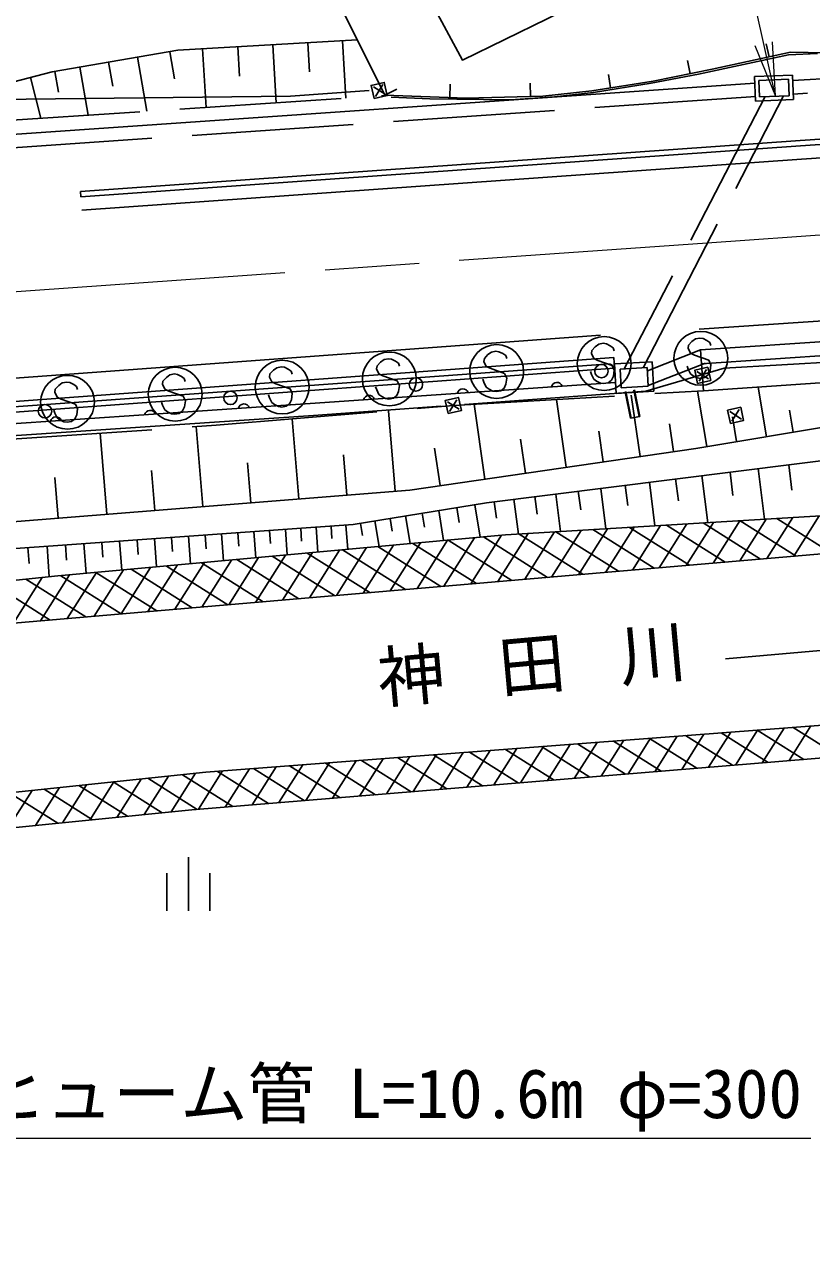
# Model space of a CAD drawing. Units: millimetres at full size, sheet at 1:1000; details may follow other scales. Extents: x 40000 to 680000, y 20000 to 380000.
# Drawn here: x 512523 to 541771, y 244852 to 290348 of the extents above; entities that cross this region are included whole.
import ezdxf
from ezdxf.enums import TextEntityAlignment as Align

# ---------------------------------------------------------------- set-up
doc = ezdxf.new("R2010")
doc.units = ezdxf.units.MM
doc.header["$LTSCALE"] = 1000
doc.linetypes.add('CHAIN', pattern=[18.5, 12, -1.5, 3.5, -1.5])
doc.linetypes.add('DASHED', pattern=[7.5, 6, -1.5])
for name, color, linetype, lineweight in [('M-BGD', 7, 'Continuous', 25), ('M-BMK', 2, 'CHAIN', 13), ('M-BMK-ROW', 30, 'Continuous', 25), ('M-STR-HTXT', 7, 'Continuous', 13), ('M-STR-STRC', 7, 'Continuous', 25)]:
    doc.layers.add(name, color=color, linetype=linetype, lineweight=lineweight)
doc.styles.add('ＭＳ ゴシック', font='')
doc.styles.get('ＭＳ ゴシック').set_extended_font_data('MS Gothic')

# ---------------------------------------------------------------- blocks, each defined once
blk = doc.blocks.new('open_arrow')
at = {"color": 0, "linetype": 'Continuous', "lineweight": -2}
blk.add_lwpolyline([(7.5, 1.25), (0, 0), (7.5, -1.25)], dxfattribs=at)

msp = doc.modelspace()

# ---------------------------------------------------------------- linework, layer by layer
at = {"layer": 'M-BGD'}
for p, q in [((525911, 287718), (516959, 305817)), ((519144, 289441), (519272, 287265)), ((520450, 289518), (520514, 288430)), ((521756, 289594), (521882, 287436)), ((523051, 289670), (523114, 288591)), ((524346, 289746), (524471, 287605)), ((540191, 289144), (540086, 289633)), ((515650, 288947), (515803, 288054)), ((516721, 289130), (517065, 287121)), ((517927, 289336), (518099, 288332)), ((537257, 288519), (537157, 289009)), ((513653, 288605), (513785, 287834)), ((514579, 288764), (514884, 286978)), ((534305, 287991), (534228, 288485)), ((541065, 288470), (539654, 288413)), ((549073, 288758), (541064, 288260)), ((541102, 287558), (541065, 288470)), ((539664, 288172), (511700, 286233)), ((512742, 288379), (513135, 286864)), ((528326, 287634), (528343, 288134)), ((531324, 287672), (531312, 288172)), ((535881, 288237), (533607, 287882)), ((539654, 288413), (539691, 287501)), ((540921, 288314), (539810, 288269)), ((539810, 288269), (539835, 287657)), ((540946, 287702), (540921, 288314)), ((525911, 287718), (526359, 287940)), ((539691, 287501), (541102, 287558)), ((539835, 287657), (540946, 287702)), ((541364, 285836), (547406, 286247)), ((541364, 285836), (514614, 283945)), ((514614, 283945), (514600, 284145)), ((537686, 277731), (551660, 278676)), ((537651, 278250), (537686, 277731)), ((503436, 275700), (534425, 277970)), ((503465, 275302), (534454, 277571)), ((534454, 277571), (534425, 277970)), ((535852, 277811), (534447, 277730)), ((534447, 277730), (534511, 276634)), ((534659, 277541), (535664, 277600)), ((534699, 276845), (534659, 277541)), ((535664, 277600), (535704, 276903)), ((535915, 276715), (535852, 277811)), ((537754, 276733), (537686, 277731)), ((537754, 276733), (551719, 277678)), ((523142, 276264), (534487, 277044)), ((534511, 276634), (535915, 276715)), ((535704, 276903), (534699, 276845)), ((537879, 274659), (537538, 276721)), ((540093, 275026), (539788, 276871)), ((511228, 275444), (523142, 276264)), ((529634, 273451), (529229, 276231)), ((532658, 273891), (532291, 276411)), ((535399, 274290), (535067, 276575)), ((526294, 273001), (526055, 275985)), ((535391, 275783), (535038, 275714)), ((538986, 274843), (538833, 275765)), ((541085, 275190), (540948, 276017)), ((519145, 272429), (518907, 275401)), ((522713, 272714), (522475, 275687)), ((536640, 274471), (536490, 275505)), ((543341, 275564), (537470, 274592)), ((515578, 272144), (515338, 275156)), ((531146, 273671), (530962, 274931)), ((534029, 274091), (533862, 275233)), ((524503, 272858), (524384, 274350)), ((527966, 273208), (527764, 274598)), ((520929, 272572), (520810, 274058)), ((540922, 273985), (541041, 273043)), ((513771, 271999), (513651, 273505)), ((517362, 272286), (517243, 273772)), ((536720, 273456), (536823, 272645)), ((537694, 273578), (537914, 271830)), ((538742, 273710), (538852, 272836)), ((539791, 273842), (540028, 271958)), ((533105, 273001), (533192, 272303)), ((533942, 273106), (534131, 271602)), ((534845, 273220), (534939, 272468)), ((535747, 273334), (535952, 271712)), ((529983, 272608), (530060, 272000)), ((530713, 272700), (530876, 271405)), ((531490, 272798), (531572, 272150)), ((532267, 272896), (532443, 271500)), ((526683, 272079), (526851, 271051)), ((527300, 272180), (527384, 271666)), ((527917, 272281), (528099, 271165)), ((528586, 272391), (528677, 271833)), ((529255, 272500), (529453, 271290)), ((541112, 270583), (542057, 272081)), ((522789, 271623), (522823, 271148)), ((523359, 271663), (523425, 270737)), ((523915, 271702), (523948, 271239)), ((524471, 271741), (524535, 270838)), ((525010, 271805), (525083, 271359)), ((525546, 271893), (525701, 270945)), ((526114, 271986), (526192, 271512)), ((534112, 269982), (535174, 271665)), ((537238, 270251), (535012, 271655)), ((535112, 270068), (536157, 271724)), ((536112, 270154), (537140, 271784)), ((538558, 270364), (536380, 271738)), ((537112, 270240), (538124, 271843)), ((539878, 270477), (537748, 271820)), ((538112, 270326), (539107, 271902)), ((539112, 270411), (540091, 271962)), ((541198, 270590), (539117, 271903)), ((540112, 270497), (541074, 272021)), ((542518, 270703), (540485, 271986)), ((516708, 271193), (516746, 270653)), ((517356, 271239), (517430, 270187)), ((517987, 271283), (518024, 270757)), ((518618, 271328), (518691, 270302)), ((519234, 271371), (519270, 270859)), ((519849, 271415), (519920, 270415)), ((520449, 271457), (520485, 270957)), ((521049, 271500), (521118, 270525)), ((521634, 271541), (521669, 271054)), ((522219, 271582), (522286, 270632)), ((527112, 269382), (528246, 271179)), ((528112, 269468), (529250, 271271)), ((530638, 269685), (528267, 271181)), ((529112, 269554), (530254, 271363)), ((531958, 269798), (529576, 271301)), ((530112, 269639), (531240, 271427)), ((533278, 269911), (530907, 271407)), ((531112, 269725), (532224, 271487)), ((532112, 269811), (533207, 271546)), ((534598, 270024), (532275, 271490)), ((533112, 269897), (534190, 271605)), ((535918, 270137), (533643, 271572)), ((512652, 270907), (512694, 270314)), ((513364, 270957), (513444, 269817)), ((514048, 271005), (514088, 270435)), ((514731, 271053), (514810, 269946)), ((515396, 271100), (515435, 270547)), ((516060, 271147), (516137, 270068)), ((522112, 268953), (523226, 270718)), ((523112, 269039), (524230, 270810)), ((524112, 269125), (525234, 270903)), ((526679, 269345), (524340, 270821)), ((525112, 269211), (526238, 270995)), ((527999, 269458), (525649, 270941)), ((526112, 269296), (527242, 271087)), ((529319, 269571), (526958, 271061)), ((517112, 268524), (518206, 270258)), ((518112, 268610), (519210, 270350)), ((521399, 268892), (519104, 270340)), ((519112, 268696), (520214, 270442)), ((520112, 268782), (521218, 270534)), ((522719, 269005), (520413, 270460)), ((521112, 268867), (522222, 270626)), ((524039, 269119), (521722, 270580)), ((525359, 269232), (523031, 270700)), ((513112, 268181), (514190, 269889)), ((516120, 268439), (513868, 269860)), ((514112, 268267), (515194, 269981)), ((515112, 268353), (516198, 270073)), ((517440, 268552), (515177, 269980)), ((516112, 268439), (517202, 270166)), ((518759, 268666), (516486, 270100)), ((520079, 268779), (517795, 270220)), ((513480, 268213), (511290, 269594)), ((512112, 268096), (513181, 269790)), ((514800, 268326), (512578, 269728)), ((538576, 266765), (544552, 267304)), ((535949, 262575), (536781, 263894)), ((536947, 262657), (537774, 263970)), ((538832, 262813), (537082, 263917)), ((537944, 262740), (538768, 264046)), ((540158, 262922), (538419, 264019)), ((538942, 262822), (539762, 264122)), ((541484, 263031), (539756, 264121)), ((539940, 262904), (540756, 264198)), ((540938, 262986), (541750, 264274)), ((542810, 263141), (541094, 264223)), ((529962, 262082), (530818, 263438)), ((530960, 262164), (531811, 263514)), ((533527, 262376), (531733, 263508)), ((531958, 262246), (532805, 263590)), ((532955, 262328), (533799, 263666)), ((534853, 262485), (533070, 263610)), ((533953, 262411), (534793, 263742)), ((536179, 262594), (534407, 263712)), ((534951, 262493), (535787, 263818)), ((537506, 262703), (535744, 263814)), ((523975, 261588), (524855, 262982)), ((524973, 261670), (525848, 263058)), ((526897, 261829), (525046, 262997)), ((525971, 261753), (526842, 263134)), ((528223, 261938), (526384, 263099)), ((526969, 261835), (527836, 263210)), ((529549, 262048), (527721, 263201)), ((527966, 261917), (528830, 263286)), ((528964, 261999), (529824, 263362)), ((530875, 262157), (529058, 263303)), ((532201, 262266), (530395, 263406)), ((517980, 261080), (518884, 262515)), ((518986, 261177), (519885, 262602)), ((521593, 261392), (519697, 262588)), ((519984, 261259), (520879, 262678)), ((520982, 261341), (521873, 262754)), ((522919, 261501), (521035, 262690)), ((521980, 261424), (522867, 262830)), ((524245, 261610), (522372, 262792)), ((522978, 261506), (523861, 262906)), ((525571, 261720), (523709, 262894)), ((513940, 260675), (514833, 262090)), ((516349, 260917), (514537, 262059)), ((514950, 260776), (515846, 262196)), ((517642, 261046), (515823, 262194)), ((515960, 260878), (516859, 262302)), ((516970, 260979), (517872, 262409)), ((518940, 261173), (517109, 262329)), ((520266, 261283), (518395, 262463)), ((511920, 260472), (512807, 261878)), ((513762, 260657), (511966, 261790)), ((512930, 260573), (513820, 261984)), ((515055, 260787), (513252, 261924)), ((518615, 257398), (518615, 259398)), ((517815, 257398), (517815, 258798)), ((519415, 257398), (519415, 258798))]:
    msp.add_line(p, q, dxfattribs=at)
at = {"layer": 'M-BGD', "linetype": 'DASHED'}
for p, q in [((549104, 288259), (541095, 287761)), ((510817, 286712), (526003, 287705)), ((539699, 287673), (511734, 285735)), ((540045, 287666), (534813, 277550)), ((535509, 277591), (540735, 287694)), ((537651, 278250), (551630, 279195)), ((535671, 277473), (537651, 278250)), ((535702, 276927), (537836, 277764)), ((535038, 275714), (534845, 276695)), ((535067, 275720), (534874, 276701)), ((535362, 275778), (535169, 276759)), ((535391, 275783), (535198, 276765)), ((511267, 274876), (519642, 275452))]:
    msp.add_line(p, q, dxfattribs=at)
at = {"layer": 'M-BGD'}
msp.add_lwpolyline([(521153, 300258), (523578, 295335), (525071, 295949), (528800, 289022), (536666, 292871), (532717, 300668), (533491, 301004), (532418, 303106), (531461, 302660), (530380, 304898)], close=True, dxfattribs=at)
for points in [[(508359, 287242), (513546, 288587), (518227, 289388), (524892, 289777)], [(552171, 289112), (540984, 289316), (538082, 288688), (535881, 288237), (533607, 287882), (531784, 287684), (528941, 287613), (525911, 287718)], [(552277, 286722), (547394, 286447), (541350, 286036), (514600, 284145)], [(564918, 275493), (563638, 275559), (557122, 275314), (543587, 274320), (529688, 272571), (524733, 271760), (511664, 270837), (495312, 269033), (484644, 267411), (480673, 267754)], [(454644, 263831), (456200, 264574), (481519, 270339), (484864, 269579), (504926, 271292), (526843, 273045), (537470, 274592)], [(452490, 259631), (455934, 261450), (462478, 263888), (468949, 265156), (483503, 266788), (485207, 266540), (496010, 268014), (513763, 269850), (530397, 271376), (556106, 272929)], [(458488, 259766), (463810, 261871), (468968, 263095), (483536, 265041), (509367, 267860), (542720, 270721), (561410, 271879)], [(472295, 256026), (479529, 258606), (500642, 260603), (519263, 262554), (550155, 264916), (562859, 265469), (565227, 265487)], [(565266, 264239), (565114, 264238), (552288, 263922), (518738, 261156), (484158, 257684)]]:
    msp.add_lwpolyline(points, dxfattribs=at)
at = {"layer": 'M-BGD', "linetype": 'DASHED'}
msp.add_lwpolyline([(519642, 275452), (528460, 276185), (537754, 276733)], dxfattribs=at)
at = {"layer": 'M-BGD'}
for centre, start, end in [((528818, 276596), 20.1953, 167.6748), ((532310, 276836), 20.1953, 167.6748), ((520680, 276036), 20.1947, 167.6743), ((525327, 276355), 20.1953, 167.6748), ((513697, 275556), 20.1947, 167.6743), ((517189, 275796), 20.1947, 167.6743)]:
    msp.add_arc(centre, 208, start, end, dxfattribs=at)
at = {"layer": 'M-BMK'}
for p, q in [((537893, 282234), (545874, 282788)), ((510227, 280283), (537893, 282234))]:
    msp.add_line(p, q, dxfattribs=at)
at = {"layer": 'M-BMK-ROW'}
for p, q in [((540916, 289224), (537577, 288502)), ((541987, 289273), (540916, 289224)), ((537577, 288502), (535817, 288163)), ((525488, 288030), (525921, 287757)), ((525568, 287677), (525841, 288111)), ((535817, 288163), (533666, 287823)), ((510818, 287549), (522407, 287683)), ((522407, 287683), (525326, 287888)), ((527589, 287590), (526144, 287647)), ((530588, 287550), (527589, 287590)), ((532224, 287658), (530588, 287550)), ((533666, 287823), (532224, 287658)), ((538523, 277576), (562959, 278980)), ((535610, 276714), (538523, 277576)), ((537511, 277444), (537944, 277171)), ((537591, 277090), (537864, 277524)), ((528881, 276224), (535610, 276714)), ((528243, 276322), (528676, 276049)), ((528323, 275969), (528596, 276402)), ((511320, 275009), (523266, 275816)), ((523266, 275816), (527993, 276160)), ((538733, 275958), (539167, 275684)), ((538813, 275604), (539087, 276038))]:
    msp.add_line(p, q, dxfattribs=at)
for points in [[(525516, 287595), (525405, 288082), (525893, 288193), (526003, 287705)], [(537539, 277008), (537429, 277496), (537916, 277606), (538027, 277119)], [(528271, 275886), (528161, 276374), (528648, 276484), (528759, 275997)], [(538762, 275522), (538651, 276010), (539139, 276120), (539249, 275632)]]:
    msp.add_lwpolyline(points, close=True, dxfattribs=at)
at = {"layer": 'M-STR-HTXT'}
for points in [[(540433, 287681), (533745, 317619), (502495, 317619)], [(502756, 275117), (510490, 248949), (541740, 248949)]]:
    msp.add_lwpolyline(points, dxfattribs=at)
at = {"layer": 'M-STR-STRC'}
for p, q in [((533866, 278463), (533735, 278370)), ((534032, 278497), (533866, 278463)), ((534148, 278480), (534032, 278497)), ((534292, 278408), (534148, 278480)), ((537329, 278565), (537200, 278427)), ((537460, 278658), (537329, 278565)), ((537626, 278692), (537460, 278658)), ((537742, 278675), (537626, 278692)), ((537886, 278603), (537742, 278675)), ((537996, 278528), (537886, 278603)), ((538030, 278417), (537996, 278528)), ((529741, 278076), (529613, 277937)), ((529873, 278169), (529741, 278076)), ((530038, 278202), (529873, 278169)), ((530154, 278186), (530038, 278202)), ((530299, 278113), (530154, 278186)), ((530408, 278039), (530299, 278113)), ((530443, 277927), (530408, 278039)), ((533606, 278232), (533590, 278118)), ((533590, 278118), (533676, 277936)), ((533735, 278370), (533606, 278232)), ((534402, 278333), (534292, 278408)), ((534436, 278222), (534402, 278333)), ((537200, 278427), (537185, 278313)), ((537185, 278313), (537270, 278131)), ((537270, 278131), (537421, 278057)), ((537421, 278057), (537953, 277869)), ((521902, 277590), (521771, 277497)), ((522068, 277624), (521902, 277590)), ((522184, 277607), (522068, 277624)), ((522328, 277535), (522184, 277607)), ((522438, 277460), (522328, 277535)), ((525625, 277658), (525609, 277545)), ((525609, 277545), (525694, 277363)), ((525753, 277797), (525625, 277658)), ((525884, 277890), (525753, 277797)), ((526050, 277923), (525884, 277890)), ((526166, 277907), (526050, 277923)), ((526310, 277835), (526166, 277907)), ((526420, 277760), (526310, 277835)), ((526455, 277649), (526420, 277760)), ((529613, 277937), (529597, 277824)), ((529597, 277824), (529683, 277641)), ((529683, 277641), (529833, 277568)), ((529833, 277568), (530366, 277379)), ((533676, 277936), (533827, 277862)), ((533827, 277862), (534359, 277674)), ((534359, 277674), (534440, 277501)), ((537187, 277538), (537148, 277648)), ((537271, 277361), (537187, 277538)), ((537953, 277869), (538034, 277696)), ((538034, 277696), (538004, 277469)), ((517667, 277092), (517651, 276978)), ((517796, 277230), (517667, 277092)), ((517927, 277323), (517796, 277230)), ((518093, 277357), (517927, 277323)), ((518209, 277340), (518093, 277357)), ((518353, 277268), (518209, 277340)), ((518463, 277193), (518353, 277268)), ((518497, 277082), (518463, 277193)), ((521643, 277359), (521627, 277245)), ((521627, 277245), (521712, 277063)), ((521771, 277497), (521643, 277359)), ((522472, 277349), (522438, 277460)), ((525694, 277363), (525845, 277289)), ((525845, 277289), (526378, 277101)), ((526378, 277101), (526458, 276928)), ((529599, 277049), (529560, 277159)), ((530366, 277379), (530446, 277207)), ((530446, 277207), (530416, 276979)), ((533593, 277343), (533554, 277453)), ((533677, 277166), (533593, 277343)), ((533780, 277092), (533677, 277166)), ((533926, 277017), (533780, 277092)), ((534339, 277125), (534214, 277029)), ((534410, 277274), (534339, 277125)), ((534440, 277501), (534410, 277274)), ((537374, 277287), (537271, 277361)), ((537520, 277212), (537374, 277287)), ((537641, 277195), (537520, 277212)), ((537808, 277224), (537641, 277195)), ((537933, 277320), (537808, 277224)), ((538004, 277469), (537933, 277320)), ((513666, 276793), (513650, 276679)), ((513650, 276679), (513736, 276497)), ((513795, 276932), (513666, 276793)), ((513926, 277024), (513795, 276932)), ((514092, 277058), (513926, 277024)), ((514208, 277042), (514092, 277058)), ((514352, 276969), (514208, 277042)), ((514462, 276895), (514352, 276969)), ((514496, 276783), (514462, 276895)), ((517651, 276978), (517737, 276796)), ((517737, 276796), (517888, 276722)), ((517888, 276722), (518420, 276534)), ((521712, 277063), (521863, 276989)), ((521863, 276989), (522395, 276801)), ((522395, 276801), (522476, 276628)), ((522476, 276628), (522446, 276401)), ((525611, 276770), (525572, 276880)), ((525695, 276592), (525611, 276770)), ((526428, 276701), (526357, 276552)), ((526458, 276928), (526428, 276701)), ((529683, 276871), (529599, 277049)), ((529787, 276798), (529683, 276871)), ((529933, 276723), (529787, 276798)), ((530053, 276706), (529933, 276723)), ((530221, 276734), (530053, 276706)), ((530345, 276830), (530221, 276734)), ((530416, 276979), (530345, 276830)), ((534047, 277000), (533926, 277017)), ((534214, 277029), (534047, 277000)), ((513736, 276497), (513887, 276424)), ((513887, 276424), (514419, 276235)), ((514419, 276235), (514499, 276063)), ((517654, 276203), (517615, 276313)), ((517738, 276026), (517654, 276203)), ((518420, 276534), (518501, 276361)), ((518501, 276361), (518471, 276134)), ((521629, 276470), (521590, 276580)), ((521713, 276293), (521629, 276470)), ((521816, 276219), (521713, 276293)), ((521962, 276144), (521816, 276219)), ((522375, 276252), (522250, 276156)), ((522446, 276401), (522375, 276252)), ((525799, 276519), (525695, 276592)), ((525945, 276444), (525799, 276519)), ((526065, 276427), (525945, 276444)), ((526233, 276456), (526065, 276427)), ((526357, 276552), (526233, 276456)), ((513653, 275905), (513614, 276015)), ((513737, 275727), (513653, 275905)), ((513840, 275653), (513737, 275727)), ((514470, 275835), (514399, 275686)), ((514499, 276063), (514470, 275835)), ((517841, 275952), (517738, 276026)), ((517987, 275877), (517841, 275952)), ((518108, 275860), (517987, 275877)), ((518275, 275889), (518108, 275860)), ((518400, 275985), (518275, 275889)), ((518471, 276134), (518400, 275985)), ((522083, 276127), (521962, 276144)), ((522250, 276156), (522083, 276127)), ((513986, 275578), (513840, 275653)), ((514106, 275561), (513986, 275578)), ((514274, 275590), (514106, 275561)), ((514399, 275686), (514274, 275590))]:
    msp.add_line(p, q, dxfattribs=at)
for points in [[(514649, 283452), (541398, 285342), (547434, 285753), (552316, 286028)], [(564761, 280577), (561609, 280466), (551585, 279969), (537599, 279023)], [(533932, 278800), (503220, 276544), (491843, 275418), (484501, 274434), (482117, 274071), (476668, 273127), (472673, 272257), (468797, 271247), (464910, 270103), (461103, 268781), (457287, 267341), (451707, 264860), (448088, 263060), (444513, 261081), (441107, 259010), (437762, 256738), (434463, 254250), (431411, 251733), (429594, 250199), (423950, 244852)], [(492610, 274471), (504045, 275558), (533946, 277711)], [(533946, 277711), (534196, 277729), (534246, 277727), (534292, 277718), (534338, 277697), (534378, 277669), (534413, 277631), (534440, 277590), (534456, 277540), (534463, 277497)]]:
    msp.add_lwpolyline(points, dxfattribs=at)
for centre, radius in [((537658, 277940), 1000), ((530070, 277451), 1000), ((534064, 277745), 1000), ((526082, 277172), 1000), ((518125, 276605), 1000), ((522100, 276872), 1000), ((533964, 277463), 249), ((514124, 276307), 1000), ((527071, 276967), 249), ((520178, 276470), 249), ((513285, 275974), 249)]:
    msp.add_circle(centre, radius, dxfattribs=at)

# ---------------------------------------------------------------- block references
at = {"layer": 'M-STR-HTXT', "xscale": 267, "yscale": 267, "rotation": 102.6}
msp.add_blockref('open_arrow', (540433, 287681), dxfattribs=at)

# ---------------------------------------------------------------- texts
at = {"layer": 'M-BGD', "insert": (525751, 264911), "char_height": 1833, "attachment_point": 7, "rotation": 5.158, "style": 'ＭＳ ゴシック'}
msp.add_mtext('\\T1.8;神田川', dxfattribs=at)
at = {"layer": 'M-STR-HTXT', "style": 'ＭＳ ゴシック'}
msp.add_text('ヒューム管 L=10.6m φ=300', height=1833, dxfattribs=at).set_placement((526115, 249149), align=Align.BOTTOM_CENTER)

doc.saveas('drawing.dxf')
